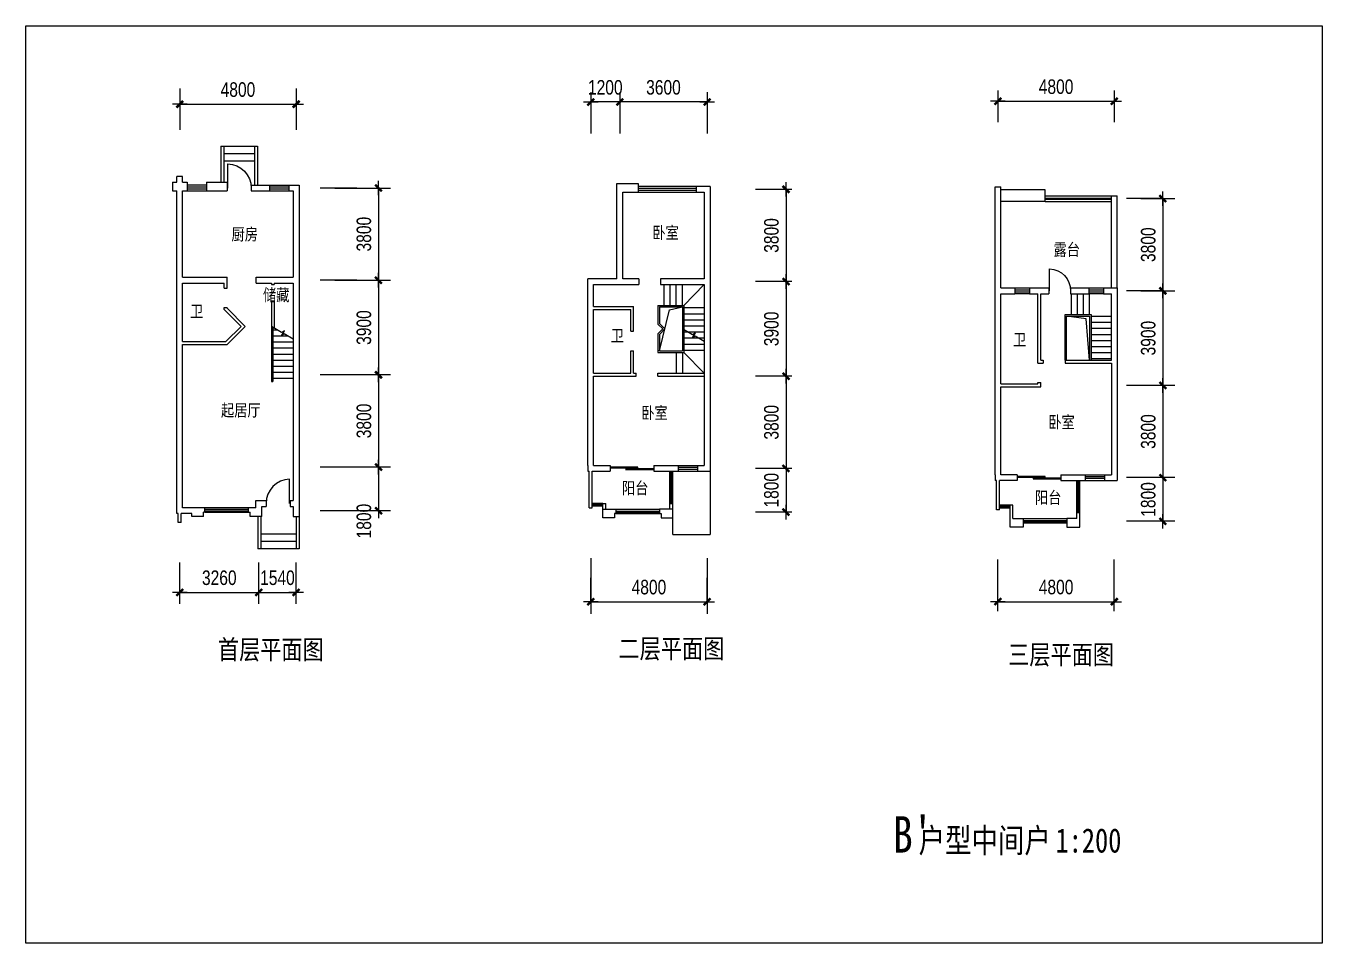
# Model space of a CAD drawing. Extents: x 44538 to 169108, y -31409 to 78060.
# Drawn here: x 115648 to 169108, y 15120 to 52920 of the extents above; entities that cross this region are included whole.
import ezdxf

# ---------------------------------------------------------------- set-up
doc = ezdxf.new("R2010")
doc.units = 0
doc.header["$LTSCALE"] = 1000
doc.header["$MEASUREMENT"] = 0
doc.header["$PDMODE"] = 2
doc.layers.get('0').update_dxf_attribs({"linetype": 'CONTINUOUS'})
doc.layers.get('DEFPOINTS').update_dxf_attribs({"linetype": 'CONTINUOUS'})
for name, color, linetype in [('AXIS', 3, 'CONTINUOUS'), ('PLN-TEXT', 7, 'CONTINUOUS'), ('PUB_TEXT', 7, 'CONTINUOUS'), ('PUB_TITLE', 4, 'CONTINUOUS'), ('ROOF', 4, 'CONTINUOUS'), ('STAIR', 4, 'CONTINUOUS'), ('WALL', 255, 'CONTINUOUS'), ('WINDOW', 2, 'CONTINUOUS')]:
    doc.layers.add(name, color=color, linetype=linetype)
doc.styles.add('-宋体', font='SimSun.ttf', dxfattribs={"width": 0.8})
doc.styles.add('_HZTXT', font='SimSun.ttf')
doc.styles.add('DIM_FONT', font='rt.shx', dxfattribs={"width": 0.8, "bigfont": 'jd.shx'})
doc.dimstyles.new('AXIS200', dxfattribs={"dimscale": 2, "dimtxt": 300, "dimasz": 1, "dimexe": 250, "dimexo": 300, "dimgap": 150, "dimtad": 1, "dimdec": 0, "dimzin": 0, "dimtxsty": 'DIM_FONT', "dimblk": '_DIMX', "dimblk1": '_DIMX', "dimblk2": '_DIMX', "dimcen": 0.09, "dimdle": 30, "dimse1": 1, "dimse2": 1, "dimclrd": 256, "dimclre": 256, "dimclrt": 7, "dimazin": 3, "dimtfac": 1, "dimtdec": 0, "dimtix": 1, "dimtmove": 0, "dimatfit": 3, "dimtolj": 1, "dimtzin": 0})
doc.dimstyles.new('DIMN200', dxfattribs={"dimscale": 2, "dimtxt": 300, "dimasz": 1, "dimexe": 250, "dimexo": 300, "dimgap": 150, "dimtad": 1, "dimdec": 0, "dimzin": 0, "dimtxsty": 'DIM_FONT', "dimblk": '_DIMX', "dimblk1": '_DIMX', "dimblk2": '_DIMX', "dimcen": 0.09, "dimdle": 30, "dimclrd": 256, "dimclre": 256, "dimclrt": 7, "dimazin": 3, "dimtfac": 1, "dimtdec": 0, "dimtix": 1, "dimtmove": 0, "dimatfit": 3, "dimtolj": 1, "dimtzin": 0})

# ---------------------------------------------------------------- blocks, each defined once
blk = doc.blocks.new('_DIMX')
blk.add_line((-150, 0), (150, 0))
at = {"const_width": 50}
blk.add_lwpolyline([(-70, -70), (70, 70)], dxfattribs=at)
blk = doc.blocks.new('*D17')
at = {"linetype": 'BYBLOCK'}
blk.add_line((121995, 49694), (126791, 49694), dxfattribs=at)
at = {"layer": 'DEFPOINTS', "color": 0, "linetype": 'BYBLOCK'}
for p in [(126793, 49694), (121993, 44094), (126793, 44094)]:
    blk.add_point(p, dxfattribs=at)
at = {"linetype": 'BYBLOCK', "xscale": 2, "yscale": 2, "zscale": 2, "rotation": 180}
blk.add_blockref('_DIMX', (121993, 49694), dxfattribs=at)
at = {"linetype": 'BYBLOCK', "xscale": 2, "yscale": 2, "zscale": 2}
blk.add_blockref('_DIMX', (126793, 49694), dxfattribs=at)
at = {"color": 7, "linetype": 'BYBLOCK', "insert": (124393, 50294), "char_height": 600, "attachment_point": 5, "style": 'DIM_FONT'}
blk.add_mtext('\\A1;4800', dxfattribs=at)
blk = doc.blocks.new('*D18')
at = {"linetype": 'BYBLOCK'}
blk.add_line((130190, 38537), (130190, 34741), dxfattribs=at)
at = {"layer": 'DEFPOINTS', "color": 0, "linetype": 'BYBLOCK'}
for p in [(127790, 38539), (127790, 34739), (130190, 34739)]:
    blk.add_point(p, dxfattribs=at)
at = {"linetype": 'BYBLOCK', "xscale": 2, "yscale": 2, "zscale": 2}
for p, rotation in [((130190, 38539), 90), ((130190, 34739), 270)]:
    blk.add_blockref('_DIMX', p, dxfattribs=dict(at, rotation=rotation))
at = {"color": 7, "linetype": 'BYBLOCK', "insert": (129590, 36639), "char_height": 600, "attachment_point": 5, "rotation": 90, "style": 'DIM_FONT'}
blk.add_mtext('\\A1;3800', dxfattribs=at)
blk = doc.blocks.new('*D19')
at = {"linetype": 'BYBLOCK'}
blk.add_line((121995, 29574), (125251, 29574), dxfattribs=at)
at = {"layer": 'DEFPOINTS', "color": 0, "linetype": 'BYBLOCK'}
for p in [(121993, 35974), (125253, 35974), (125253, 29574)]:
    blk.add_point(p, dxfattribs=at)
at = {"linetype": 'BYBLOCK', "xscale": 2, "yscale": 2, "zscale": 2, "rotation": 180}
blk.add_blockref('_DIMX', (121993, 29574), dxfattribs=at)
at = {"linetype": 'BYBLOCK', "xscale": 2, "yscale": 2, "zscale": 2}
blk.add_blockref('_DIMX', (125253, 29574), dxfattribs=at)
at = {"color": 7, "linetype": 'BYBLOCK', "insert": (123623, 30174), "char_height": 600, "attachment_point": 5, "style": 'DIM_FONT'}
blk.add_mtext('\\A1;3260', dxfattribs=at)
blk = doc.blocks.new('*D20')
at = {"linetype": 'BYBLOCK'}
for p, q in [((125251, 29574), (125249, 29574)), ((125253, 29574), (126793, 29574)), ((126795, 29574), (126797, 29574))]:
    blk.add_line(p, q, dxfattribs=at)
at = {"layer": 'DEFPOINTS', "color": 0, "linetype": 'BYBLOCK'}
for p in [(125253, 35974), (126793, 35974), (126793, 29574)]:
    blk.add_point(p, dxfattribs=at)
at = {"linetype": 'BYBLOCK', "xscale": 2, "yscale": 2, "zscale": 2}
blk.add_blockref('_DIMX', (125253, 29574), dxfattribs=at)
at = {"linetype": 'BYBLOCK', "xscale": 2, "yscale": 2, "zscale": 2, "rotation": 180}
blk.add_blockref('_DIMX', (126793, 29574), dxfattribs=at)
at = {"color": 7, "linetype": 'BYBLOCK', "insert": (126023, 30174), "char_height": 600, "attachment_point": 5, "style": 'DIM_FONT'}
blk.add_mtext('\\A1;1540', dxfattribs=at)
blk = doc.blocks.new('*D21')
at = {"linetype": 'BYBLOCK'}
blk.add_line((130190, 34737), (130190, 32941), dxfattribs=at)
at = {"layer": 'DEFPOINTS', "color": 0, "linetype": 'BYBLOCK'}
for p in [(127790, 34739), (127790, 32939), (130190, 32939)]:
    blk.add_point(p, dxfattribs=at)
at = {"linetype": 'BYBLOCK', "xscale": 2, "yscale": 2, "zscale": 2}
for p, rotation in [((130190, 34739), 90), ((130190, 32939), 270)]:
    blk.add_blockref('_DIMX', p, dxfattribs=dict(at, rotation=rotation))
at = {"color": 7, "linetype": 'BYBLOCK', "insert": (129590, 32511), "char_height": 600, "attachment_point": 5, "rotation": 90, "style": 'DIM_FONT'}
blk.add_mtext('\\A1;1800', dxfattribs=at)
blk = doc.blocks.new('M_A2ZXL')
blk.add_line((-0.472, 0), (-0.472, -1))
blk.add_arc((-0.5, 0), 1, 271.6231, 0)
blk = doc.blocks.new('M_B15SGY')
at = {"linetype": 'CONTINUOUS'}
for p, q in [((-0.5, 0.5), (0.5, 0.5)), ((0.5, 0.167), (-0.5, 0.167)), ((0.5, -0.167), (-0.5, -0.167))]:
    blk.add_line(p, q, dxfattribs=at)
blk = doc.blocks.new('*D22')
at = {"linetype": 'BYBLOCK'}
blk.add_line((130190, 42437), (130190, 38541), dxfattribs=at)
at = {"layer": 'DEFPOINTS', "color": 0, "linetype": 'BYBLOCK'}
for p in [(127790, 42439), (127790, 38539), (130190, 38539)]:
    blk.add_point(p, dxfattribs=at)
at = {"linetype": 'BYBLOCK', "xscale": 2, "yscale": 2, "zscale": 2}
for p, rotation in [((130190, 42439), 90), ((130190, 38539), 270)]:
    blk.add_blockref('_DIMX', p, dxfattribs=dict(at, rotation=rotation))
at = {"color": 7, "linetype": 'BYBLOCK', "insert": (129590, 40489), "char_height": 600, "attachment_point": 5, "rotation": 90, "style": 'DIM_FONT'}
blk.add_mtext('\\A1;3900', dxfattribs=at)
blk = doc.blocks.new('*D23')
at = {"linetype": 'BYBLOCK'}
for p, q in [((128390, 46239), (130690, 46239)), ((130190, 46237), (130190, 42441)), ((128390, 42439), (130690, 42439))]:
    blk.add_line(p, q, dxfattribs=at)
at = {"layer": 'DEFPOINTS', "color": 0, "linetype": 'BYBLOCK'}
for p in [(127790, 46239), (127790, 42439), (130190, 42439)]:
    blk.add_point(p, dxfattribs=at)
at = {"linetype": 'BYBLOCK', "xscale": 2, "yscale": 2, "zscale": 2}
for p, rotation in [((130190, 46239), 90), ((130190, 42439), 270)]:
    blk.add_blockref('_DIMX', p, dxfattribs=dict(at, rotation=rotation))
at = {"color": 7, "linetype": 'BYBLOCK', "insert": (129590, 44339), "char_height": 600, "attachment_point": 5, "rotation": 90, "style": 'DIM_FONT'}
blk.add_mtext('\\A1;3800', dxfattribs=at)
blk = doc.blocks.new('*D54')
at = {"linetype": 'BYBLOCK'}
for p, q in [((138944, 30988), (138944, 28688)), ((143744, 30988), (143744, 28688)), ((138946, 29188), (143742, 29188))]:
    blk.add_line(p, q, dxfattribs=at)
at = {"layer": 'DEFPOINTS', "color": 0, "linetype": 'BYBLOCK'}
for p in [(138944, 31588), (143744, 31588), (143744, 29188)]:
    blk.add_point(p, dxfattribs=at)
at = {"linetype": 'BYBLOCK', "xscale": 2, "yscale": 2, "zscale": 2, "rotation": 180}
blk.add_blockref('_DIMX', (138944, 29188), dxfattribs=at)
at = {"linetype": 'BYBLOCK', "xscale": 2, "yscale": 2, "zscale": 2}
blk.add_blockref('_DIMX', (143744, 29188), dxfattribs=at)
at = {"color": 7, "linetype": 'BYBLOCK', "insert": (141344, 29788), "char_height": 600, "attachment_point": 5, "style": 'DIM_FONT'}
blk.add_mtext('\\A1;4800', dxfattribs=at)
blk = doc.blocks.new('M_A14NPV')
for points in [[(0.18, 0.178), (0.177, 0.16), (-0.617, 0.16), (-0.617, 0.181)], [(0.632, 0.226), (0.629, 0.208), (-0.164, 0.208), (-0.164, 0.229)]]:
    blk.add_lwpolyline(points, close=True)
blk = doc.blocks.new('*D55')
at = {"linetype": 'BYBLOCK'}
blk.add_line((143742, 49786), (140146, 49786), dxfattribs=at)
at = {"layer": 'DEFPOINTS', "color": 0, "linetype": 'BYBLOCK'}
for p in [(140144, 49786), (140144, 44186), (143744, 44186)]:
    blk.add_point(p, dxfattribs=at)
at = {"linetype": 'BYBLOCK', "xscale": 2, "yscale": 2, "zscale": 2, "rotation": 180}
blk.add_blockref('_DIMX', (140144, 49786), dxfattribs=at)
at = {"linetype": 'BYBLOCK', "xscale": 2, "yscale": 2, "zscale": 2}
blk.add_blockref('_DIMX', (143744, 49786), dxfattribs=at)
at = {"color": 7, "linetype": 'BYBLOCK', "insert": (141944, 50386), "char_height": 600, "attachment_point": 5, "style": 'DIM_FONT'}
blk.add_mtext('\\A1;3600', dxfattribs=at)
blk = doc.blocks.new('*D56')
at = {"linetype": 'BYBLOCK'}
blk.add_line((146998, 46182), (146998, 42386), dxfattribs=at)
at = {"layer": 'DEFPOINTS', "color": 0, "linetype": 'BYBLOCK'}
for p in [(144598, 46184), (144598, 42384), (146998, 42384)]:
    blk.add_point(p, dxfattribs=at)
at = {"linetype": 'BYBLOCK', "xscale": 2, "yscale": 2, "zscale": 2}
for p, rotation in [((146998, 46184), 90), ((146998, 42384), 270)]:
    blk.add_blockref('_DIMX', p, dxfattribs=dict(at, rotation=rotation))
at = {"color": 7, "linetype": 'BYBLOCK', "insert": (146398, 44284), "char_height": 600, "attachment_point": 5, "rotation": 90, "style": 'DIM_FONT'}
blk.add_mtext('\\A1;3800', dxfattribs=at)
blk = doc.blocks.new('*D57')
at = {"linetype": 'BYBLOCK'}
for p, q in [((146998, 34686), (146998, 34688)), ((146998, 34684), (146998, 32884)), ((146998, 32882), (146998, 32880))]:
    blk.add_line(p, q, dxfattribs=at)
at = {"layer": 'DEFPOINTS', "color": 0, "linetype": 'BYBLOCK'}
for p in [(144598, 34684), (144598, 32884), (146998, 32884)]:
    blk.add_point(p, dxfattribs=at)
at = {"linetype": 'BYBLOCK', "xscale": 2, "yscale": 2, "zscale": 2}
for p, rotation in [((146998, 34684), 270), ((146998, 32884), 90)]:
    blk.add_blockref('_DIMX', p, dxfattribs=dict(at, rotation=rotation))
at = {"color": 7, "linetype": 'BYBLOCK', "insert": (146398, 33784), "char_height": 600, "attachment_point": 5, "rotation": 90, "style": 'DIM_FONT'}
blk.add_mtext('\\A1;1800', dxfattribs=at)
blk = doc.blocks.new('*D58')
at = {"linetype": 'BYBLOCK'}
blk.add_line((146998, 42382), (146998, 38486), dxfattribs=at)
at = {"layer": 'DEFPOINTS', "color": 0, "linetype": 'BYBLOCK'}
for p in [(144598, 42384), (144598, 38484), (146998, 38484)]:
    blk.add_point(p, dxfattribs=at)
at = {"linetype": 'BYBLOCK', "xscale": 2, "yscale": 2, "zscale": 2}
for p, rotation in [((146998, 42384), 90), ((146998, 38484), 270)]:
    blk.add_blockref('_DIMX', p, dxfattribs=dict(at, rotation=rotation))
at = {"color": 7, "linetype": 'BYBLOCK', "insert": (146398, 40434), "char_height": 600, "attachment_point": 5, "rotation": 90, "style": 'DIM_FONT'}
blk.add_mtext('\\A1;3900', dxfattribs=at)
blk = doc.blocks.new('*D59')
at = {"linetype": 'BYBLOCK'}
blk.add_line((146998, 38482), (146998, 34686), dxfattribs=at)
at = {"layer": 'DEFPOINTS', "color": 0, "linetype": 'BYBLOCK'}
for p in [(144598, 38484), (144598, 34684), (146998, 34684)]:
    blk.add_point(p, dxfattribs=at)
at = {"linetype": 'BYBLOCK', "xscale": 2, "yscale": 2, "zscale": 2}
for p, rotation in [((146998, 38484), 90), ((146998, 34684), 270)]:
    blk.add_blockref('_DIMX', p, dxfattribs=dict(at, rotation=rotation))
at = {"color": 7, "linetype": 'BYBLOCK', "insert": (146398, 36584), "char_height": 600, "attachment_point": 5, "rotation": 90, "style": 'DIM_FONT'}
blk.add_mtext('\\A1;3800', dxfattribs=at)
blk = doc.blocks.new('*D60')
at = {"linetype": 'BYBLOCK'}
for p, q in [((138942, 49786), (138940, 49786)), ((140144, 49786), (138944, 49786)), ((140146, 49786), (140148, 49786))]:
    blk.add_line(p, q, dxfattribs=at)
at = {"layer": 'DEFPOINTS', "color": 0, "linetype": 'BYBLOCK'}
for p in [(138944, 49786), (138944, 44186), (140144, 44186)]:
    blk.add_point(p, dxfattribs=at)
at = {"linetype": 'BYBLOCK', "xscale": 2, "yscale": 2, "zscale": 2}
blk.add_blockref('_DIMX', (138944, 49786), dxfattribs=at)
at = {"linetype": 'BYBLOCK', "xscale": 2, "yscale": 2, "zscale": 2, "rotation": 180}
blk.add_blockref('_DIMX', (140144, 49786), dxfattribs=at)
at = {"color": 7, "linetype": 'BYBLOCK', "insert": (139544, 50386), "char_height": 600, "attachment_point": 5, "style": 'DIM_FONT'}
blk.add_mtext('\\A1;1200', dxfattribs=at)
blk = doc.blocks.new('*D63')
at = {"linetype": 'BYBLOCK'}
blk.add_line((155740, 29190), (160536, 29190), dxfattribs=at)
at = {"layer": 'DEFPOINTS', "color": 0, "linetype": 'BYBLOCK'}
for p in [(155738, 34790), (160538, 34790), (160538, 29190)]:
    blk.add_point(p, dxfattribs=at)
at = {"linetype": 'BYBLOCK', "xscale": 2, "yscale": 2, "zscale": 2, "rotation": 180}
blk.add_blockref('_DIMX', (155738, 29190), dxfattribs=at)
at = {"linetype": 'BYBLOCK', "xscale": 2, "yscale": 2, "zscale": 2}
blk.add_blockref('_DIMX', (160538, 29190), dxfattribs=at)
at = {"color": 7, "linetype": 'BYBLOCK', "insert": (158138, 29790), "char_height": 600, "attachment_point": 5, "style": 'DIM_FONT'}
blk.add_mtext('\\A1;4800', dxfattribs=at)
blk = doc.blocks.new('*D64')
at = {"linetype": 'BYBLOCK'}
blk.add_line((155740, 49814), (160536, 49814), dxfattribs=at)
at = {"layer": 'DEFPOINTS', "color": 0, "linetype": 'BYBLOCK'}
for p in [(160538, 49814), (155738, 44214), (160538, 44214)]:
    blk.add_point(p, dxfattribs=at)
at = {"linetype": 'BYBLOCK', "xscale": 2, "yscale": 2, "zscale": 2, "rotation": 180}
blk.add_blockref('_DIMX', (155738, 49814), dxfattribs=at)
at = {"linetype": 'BYBLOCK', "xscale": 2, "yscale": 2, "zscale": 2}
blk.add_blockref('_DIMX', (160538, 49814), dxfattribs=at)
at = {"color": 7, "linetype": 'BYBLOCK', "insert": (158138, 50414), "char_height": 600, "attachment_point": 5, "style": 'DIM_FONT'}
blk.add_mtext('\\A1;4800', dxfattribs=at)
blk = doc.blocks.new('*D82')
at = {"linetype": 'BYBLOCK'}
blk.add_line((162540, 42001), (162540, 38105), dxfattribs=at)
at = {"layer": 'DEFPOINTS', "color": 0, "linetype": 'BYBLOCK'}
for p in [(161038, 42003), (161038, 38103), (162540, 38103)]:
    blk.add_point(p, dxfattribs=at)
at = {"linetype": 'BYBLOCK', "xscale": 2, "yscale": 2, "zscale": 2}
for p, rotation in [((162540, 42003), 90), ((162540, 38103), 270)]:
    blk.add_blockref('_DIMX', p, dxfattribs=dict(at, rotation=rotation))
at = {"color": 7, "linetype": 'BYBLOCK', "insert": (161940, 40053), "char_height": 600, "attachment_point": 5, "rotation": 90, "style": 'DIM_FONT'}
blk.add_mtext('\\A1;3900', dxfattribs=at)
blk = doc.blocks.new('*D83')
at = {"linetype": 'BYBLOCK'}
blk.add_line((162540, 38101), (162540, 34305), dxfattribs=at)
at = {"layer": 'DEFPOINTS', "color": 0, "linetype": 'BYBLOCK'}
for p in [(161038, 38103), (161038, 34303), (162540, 34303)]:
    blk.add_point(p, dxfattribs=at)
at = {"linetype": 'BYBLOCK', "xscale": 2, "yscale": 2, "zscale": 2}
for p, rotation in [((162540, 38103), 90), ((162540, 34303), 270)]:
    blk.add_blockref('_DIMX', p, dxfattribs=dict(at, rotation=rotation))
at = {"color": 7, "linetype": 'BYBLOCK', "insert": (161940, 36203), "char_height": 600, "attachment_point": 5, "rotation": 90, "style": 'DIM_FONT'}
blk.add_mtext('\\A1;3800', dxfattribs=at)
blk = doc.blocks.new('*D84')
at = {"linetype": 'BYBLOCK'}
for p, q in [((162540, 34305), (162540, 34307)), ((162540, 34303), (162540, 32503)), ((162540, 32501), (162540, 32499))]:
    blk.add_line(p, q, dxfattribs=at)
at = {"layer": 'DEFPOINTS', "color": 0, "linetype": 'BYBLOCK'}
for p in [(161038, 34303), (161038, 32503), (162540, 32503)]:
    blk.add_point(p, dxfattribs=at)
at = {"linetype": 'BYBLOCK', "xscale": 2, "yscale": 2, "zscale": 2}
for p, rotation in [((162540, 34303), 270), ((162540, 32503), 90)]:
    blk.add_blockref('_DIMX', p, dxfattribs=dict(at, rotation=rotation))
at = {"color": 7, "linetype": 'BYBLOCK', "insert": (161940, 33403), "char_height": 600, "attachment_point": 5, "rotation": 90, "style": 'DIM_FONT'}
blk.add_mtext('\\A1;1800', dxfattribs=at)
blk = doc.blocks.new('*D85')
at = {"linetype": 'BYBLOCK'}
for p, q in [((161638, 45803), (163040, 45803)), ((162540, 45801), (162540, 42005)), ((161638, 42003), (163040, 42003))]:
    blk.add_line(p, q, dxfattribs=at)
at = {"layer": 'DEFPOINTS', "color": 0, "linetype": 'BYBLOCK'}
for p in [(161038, 45803), (161038, 42003), (162540, 42003)]:
    blk.add_point(p, dxfattribs=at)
at = {"linetype": 'BYBLOCK', "xscale": 2, "yscale": 2, "zscale": 2}
for p, rotation in [((162540, 45803), 90), ((162540, 42003), 270)]:
    blk.add_blockref('_DIMX', p, dxfattribs=dict(at, rotation=rotation))
at = {"color": 7, "linetype": 'BYBLOCK', "insert": (161940, 43903), "char_height": 600, "attachment_point": 5, "rotation": 90, "style": 'DIM_FONT'}
blk.add_mtext('\\A1;3800', dxfattribs=at)

msp = doc.modelspace()

# ---------------------------------------------------------------- linework, layer by layer
at = {"layer": 'AXIS'}
for p, q in [((121992.8, 50339), (121992.8, 48639)), ((126792.8, 50339), (126792.8, 48639)), ((155738, 50260.9), (155738, 48960.9)), ((160538, 50260.9), (160538, 48960.9)), ((138944.5, 50193.3), (138944.5, 48493.3)), ((140143.5, 50193.3), (140143.5, 48493.3)), ((143743.5, 50193.3), (143743.5, 48493.3)), ((129290.5, 46239), (127790.5, 46239)), ((147243.5, 46183.9), (145743.5, 46183.9)), ((162538, 45802.8), (161038, 45802.8)), ((129290.5, 42439), (127790.5, 42439)), ((147243.5, 42383.9), (145743.5, 42383.9)), ((162538, 42002.8), (161038, 42002.8)), ((130690.5, 38539), (127790.5, 38539)), ((147243.5, 38483.9), (145743.5, 38483.9)), ((163040.2, 38102.8), (161038, 38102.8)), ((130690.5, 34739), (127790.5, 34739)), ((147243.5, 34683.9), (145743.5, 34683.9)), ((163040.2, 34302.8), (161038, 34302.8)), ((130690.5, 32939), (127790.5, 32939)), ((147243.5, 32883.9), (145743.5, 32883.9)), ((163040.2, 32502.8), (161038, 32502.8)), ((121992.8, 29102), (121992.8, 30802)), ((125252.8, 29102), (125252.8, 30802)), ((126792.8, 29102), (126792.8, 30802)), ((155738, 28801.9), (155738, 30929.7)), ((160538, 28801.9), (160538, 30929.7)), ((138943.5, 29188.3), (138943.5, 30177.9)), ((143743.5, 29188.3), (143743.5, 30177.9))]:
    msp.add_line(p, q, dxfattribs=at)
at = {"layer": 'PLN-TEXT'}
for p, q in [((143863.5, 46303.9), (143863.5, 34563.9)), ((140023.5, 42503.9), (138823.5, 42503.9)), ((160658, 42122.8), (160658, 34182.8))]:
    msp.add_line(p, q, dxfattribs=at)
at = {"layer": 'PUB_TEXT'}
for p, q in [((143293.5, 46303.9), (140893.5, 46303.9)), ((138823.5, 34803.9), (138824.9, 34563.9)), ((138824.9, 34563.9), (138883.5, 34563.9)), ((155618, 34422.8), (155618, 34182.8)), ((155678, 34182.8), (155618, 34182.8)), ((121932.8, 32819), (121872.8, 32819)), ((126672.8, 32699), (126912.8, 32699)), ((126792.8, 32699), (126792.8, 31369))]:
    msp.add_line(p, q, dxfattribs=at)
at = {"layer": 'PUB_TITLE'}
msp.add_lwpolyline([(115648.2, 15120.3), (115648.2, 52920.3), (169108.2, 52920.3), (169108.2, 15120.3)], close=True, dxfattribs=at)
at = {"layer": 'ROOF'}
for p, q in [((157688, 46162.8), (155857.9, 46162.8)), ((157688, 45682.8), (157688, 46162.8)), ((157688, 45682.8), (155857.9, 45682.8)), ((157688, 45922.8), (160658, 45922.8)), ((157688, 45827.8), (160418, 45827.8)), ((157688, 45777.8), (160418, 45777.8)), ((157688, 45682.8), (160418, 45682.8)), ((160418, 42122.8), (160418, 45922.8)), ((160658, 42122.8), (160658, 45922.8))]:
    msp.add_line(p, q, dxfattribs=at)
at = {"layer": 'STAIR'}
for p, q in [((123692.8, 47959), (123692.8, 46479)), ((123692.8, 47959), (125192.8, 47959)), ((123812.8, 47959), (123812.8, 46479)), ((123812.8, 47659), (125072.8, 47659)), ((125072.8, 47959), (125072.8, 46359)), ((125192.8, 47959), (125192.8, 46359)), ((123812.8, 47359), (125072.8, 47359)), ((141973.5, 41403.9), (141973.5, 42263.9)), ((142223.5, 41403.9), (142223.5, 42263.9)), ((142473.5, 41403.9), (142473.5, 42263.9)), ((142723.5, 41403.9), (142723.5, 42263.9)), ((142783.5, 41403.9), (143623.5, 42263.9)), ((158768, 41022.8), (158768, 41882.8)), ((159018, 41022.8), (159018, 41882.8)), ((159268, 41022.8), (159268, 41882.8)), ((159518, 41022.8), (159518, 41882.8)), ((141713.5, 41403.9), (142783.5, 41403.9)), ((141713.5, 41403.9), (141713.5, 40633.9)), ((141773.5, 41343.9), (142723.5, 41343.9)), ((141773.5, 41343.9), (141773.5, 40658.8)), ((141773.5, 39523.9), (142192.5, 41223.8)), ((142192.5, 41223.8), (142723.5, 41343.9)), ((142723.5, 41343.9), (142723.5, 39523.9)), ((142783.5, 41403.9), (142783.5, 39463.9)), ((142783.5, 41308.9), (143623.5, 41308.9)), ((141713.5, 40633.9), (141913.5, 40433.9)), ((141773.5, 40658.8), (141998.4, 40433.9)), ((142783.5, 41058.9), (143623.5, 41058.9)), ((142783.5, 40808.9), (143623.5, 40808.9)), ((158508, 39142.8), (158508, 41022.8)), ((158508, 41022.8), (159578, 41022.8)), ((158568, 39142.8), (158568, 40962.8)), ((159380.1, 40842.7), (158568, 40962.8)), ((158568, 40962.8), (159518, 40962.8)), ((159517.2, 39142.8), (159380.1, 40842.7)), ((159518, 40962.8), (159518, 39142.8)), ((159578, 41022.8), (159578, 39142.8)), ((159578, 40957.8), (160418, 40957.8)), ((159578, 40707.8), (160418, 40707.8)), ((125772.8, 40531), (125772.8, 38264)), ((126195.9, 40285.8), (125772.8, 40531)), ((125832.8, 40496.2), (125832.8, 38264)), ((125832.8, 40399), (126000.6, 40399)), ((125832.8, 40149), (126432, 40149)), ((126187.6, 40151.9), (126307.9, 40359.6)), ((126299.7, 40225.7), (126187.6, 40151.9)), ((126307.9, 40359.6), (126195.9, 40285.8)), ((126672.8, 40009.5), (126299.7, 40225.7)), ((141713.5, 40233.9), (141913.5, 40433.9)), ((141713.5, 40233.9), (141713.5, 39463.9)), ((141773.5, 40209.1), (141998.4, 40433.9)), ((141773.5, 40209.1), (141773.5, 39523.9)), ((143146.6, 40195.8), (142773.5, 40412)), ((142783.5, 40558.9), (143623.5, 40558.9)), ((142783.5, 40308.9), (143623.5, 40308.9)), ((143138.4, 40061.9), (143258.7, 40269.5)), ((143250.4, 40135.6), (143138.4, 40061.9)), ((143258.7, 40269.5), (143146.6, 40195.8)), ((143623.5, 39919.4), (143250.4, 40135.6)), ((159578, 40457.8), (160418, 40457.8)), ((159578, 40207.8), (160418, 40207.8)), ((125832.8, 39899), (126672.8, 39899)), ((125832.8, 39649), (126672.8, 39649)), ((142783.5, 40058.9), (143623.5, 40058.9)), ((142783.5, 39808.9), (143623.5, 39808.9)), ((159578, 39957.8), (160418, 39957.8)), ((159578, 39707.8), (160418, 39707.8)), ((125832.8, 39399), (126672.8, 39399)), ((125832.8, 39149), (126672.8, 39149)), ((141713.5, 39463.9), (142783.5, 39463.9)), ((141773.5, 39523.9), (142723.5, 39523.9)), ((142473.5, 39463.9), (142473.5, 38603.9)), ((142723.5, 39463.9), (142723.5, 38603.9)), ((142783.5, 39558.9), (143623.5, 39558.9)), ((143623.5, 38603.9), (142783.5, 39463.9)), ((159578, 39457.8), (160418, 39457.8)), ((159578, 39207.8), (160418, 39207.8)), ((125832.8, 38899), (126672.8, 38899)), ((125832.8, 38649), (126672.8, 38649)), ((125772.8, 38264), (125832.8, 38264)), ((125832.8, 38399), (126672.8, 38399)), ((125212.8, 32699), (125212.8, 31369)), ((125332.8, 32699), (125332.8, 31369)), ((126792.8, 31969), (125332.8, 31969)), ((126792.8, 31669), (125332.8, 31669)), ((126912.8, 31369), (125212.8, 31369))]:
    msp.add_line(p, q, dxfattribs=at)
at = {"layer": 'WALL'}
for p, q in [((122112.8, 46719), (121872.8, 46719)), ((121872.8, 46479), (121872.8, 46719)), ((122112.8, 46479), (122112.8, 46719)), ((121692.8, 46479), (121692.8, 46119)), ((121692.8, 46479), (121872.8, 46479)), ((121692.8, 46119), (121872.8, 46119)), ((121872.8, 39788.5), (121872.8, 46119)), ((122112.8, 46479), (122292.8, 46479)), ((122112.8, 42559), (122112.8, 46119)), ((122112.8, 46119), (122292.8, 46119)), ((122292.8, 46479), (122292.8, 46119)), ((123092.8, 46479), (123942.8, 46479)), ((123092.8, 46479), (123092.8, 46119)), ((123092.8, 46119), (123942.8, 46119)), ((123942.8, 46479), (123942.8, 46119)), ((124942.8, 46359), (125692.8, 46359)), ((124942.8, 46359), (124942.8, 46119)), ((124942.8, 46119), (125692.8, 46119)), ((125692.8, 46359), (125692.8, 46119)), ((126492.8, 46359), (126492.8, 46119)), ((126492.8, 46359), (126912.8, 46359)), ((126492.8, 46119), (126672.8, 46119)), ((126672.8, 46119), (126672.8, 42559)), ((126912.8, 46359), (126912.8, 31369)), ((140023.5, 42503.9), (140023.5, 46423.9)), ((140023.5, 46423.9), (140893.5, 46423.9)), ((140263.5, 42503.9), (140263.5, 46063.9)), ((140263.5, 46063.9), (140893.5, 46063.9)), ((140893.5, 46423.9), (140893.5, 46063.9)), ((143293.5, 46303.9), (143293.5, 46063.9)), ((143863.5, 46303.9), (143293.5, 46303.9)), ((143293.5, 46063.9), (143623.5, 46063.9)), ((143623.5, 46063.9), (143623.5, 42503.9)), ((155618, 38042.8), (155618.1, 46282.8)), ((155618.1, 46282.8), (155857.9, 46282.8)), ((155857.9, 42125), (155857.9, 46282.8)), ((122112.8, 42559), (123942.8, 42559)), ((122112.8, 39908.5), (122112.8, 42319)), ((122112.8, 42319), (123822.8, 42319)), ((123822.8, 42119), (123822.8, 42319)), ((123942.8, 42119), (123942.8, 42559)), ((125142.8, 42319), (125142.8, 42559)), ((125142.8, 42559), (126672.8, 42559)), ((125142.8, 42319), (125772.8, 42319)), ((125772.8, 42319), (125772.8, 42259)), ((125772.8, 42259), (125892.8, 42259)), ((125892.8, 42319), (125892.8, 42259)), ((125892.8, 42319), (126672.8, 42319)), ((126672.8, 42319), (126672.8, 33359)), ((138823.5, 34803.9), (138823.5, 42503.9)), ((139063.5, 42263.9), (140923.5, 42263.9)), ((139063.5, 41353.9), (139063.5, 42263.9)), ((140923.5, 42503.9), (140263.5, 42503.9)), ((140923.5, 42503.9), (140923.5, 42263.9)), ((143623.5, 42503.9), (141823.5, 42503.9)), ((141823.5, 42503.9), (141823.5, 42263.9)), ((141823.5, 42263.9), (143623.5, 42263.9)), ((143623.5, 42263.9), (143623.5, 34803.9)), ((123822.8, 42119), (123942.8, 42119)), ((155858, 42122.8), (156438, 42122.8)), ((155858, 38162.8), (155858, 41882.8)), ((155858, 41882.8), (156438, 41882.8)), ((156438, 42122.8), (156438, 41882.8)), ((157038, 42122.8), (157038, 41882.8)), ((157038, 42122.8), (157838, 42122.8)), ((157038, 41882.8), (157388, 41882.8)), ((157388, 39022.8), (157388, 41882.8)), ((157508, 39142.8), (157508, 41882.8)), ((157508, 41882.8), (157838, 41882.8)), ((157838, 42122.8), (157838, 41882.8)), ((158738, 42122.8), (159488, 42122.8)), ((158738, 42122.8), (158738, 41882.8)), ((158738, 41882.8), (159488, 41882.8)), ((159488, 42122.8), (159488, 41882.8)), ((160088, 42122.8), (160658, 42122.8)), ((160088, 42122.8), (160088, 41882.8)), ((160088, 41882.8), (160418, 41882.8)), ((160418, 39142.8), (160418, 41882.8)), ((123822.8, 41239.2), (123822.8, 41319)), ((123822.8, 41319), (123942.8, 41319)), ((124523.3, 40538.7), (123822.8, 41239.2)), ((123942.8, 41289), (123942.8, 41319)), ((124693, 40538.7), (123942.8, 41289)), ((125772.8, 41559), (125772.8, 40531)), ((125772.8, 41559), (125892.8, 41559)), ((125892.8, 41559), (125892.8, 40461.5)), ((139063.5, 41353.9), (140713.5, 41353.9)), ((139063.5, 38603.9), (139063.5, 41233.9)), ((139063.5, 41233.9), (140593.5, 41233.9)), ((140593.5, 40333.9), (140593.5, 41233.9)), ((140713.5, 40333.9), (140713.5, 41353.9)), ((124523.3, 40538.7), (123893.1, 39908.5)), ((124693, 40538.7), (123942.8, 39788.5)), ((140593.5, 40333.9), (140713.5, 40333.9)), ((121872.8, 32819), (121872.8, 39788.5)), ((122112.8, 39908.5), (123893.1, 39908.5)), ((122112.8, 33059), (122112.8, 39788.5)), ((122112.8, 39788.5), (123942.8, 39788.5)), ((140593.5, 38603.9), (140593.5, 39533.9)), ((140593.5, 39533.9), (140713.5, 39533.9)), ((140713.5, 38603.9), (140713.5, 39533.9)), ((157508, 39142.8), (157608, 39142.8)), ((157608, 39142.8), (157608, 39022.8)), ((158508, 39142.8), (160418, 39142.8)), ((158508, 39142.8), (158508, 39022.8)), ((139063.5, 38603.9), (140593.5, 38603.9)), ((140713.5, 38603.9), (140813.5, 38603.9)), ((140813.5, 38483.9), (140813.5, 38603.9)), ((141713.5, 38603.9), (143623.5, 38603.9)), ((141713.5, 38483.9), (141713.5, 38603.9)), ((157388, 39022.8), (157608, 39022.8)), ((158508, 39022.8), (160418, 39022.8)), ((160418, 39022.8), (160418, 34422.8)), ((139063.5, 34803.9), (139063.5, 38483.9)), ((139063.5, 38483.9), (140813.5, 38483.9)), ((141713.5, 38483.9), (143623.5, 38483.9)), ((141713.5, 38483.9), (143623.5, 38483.9)), ((155618, 34422.8), (155618, 38042.8)), ((155858, 38162.8), (157388, 38162.8)), ((155858, 34422.8), (155858, 38042.8)), ((155858, 38042.8), (157508, 38042.8)), ((157388, 38162.8), (157388, 38222.8)), ((157388, 38222.8), (157508, 38222.8)), ((157508, 38042.8), (157508, 38222.8)), ((139063.5, 34803.9), (139743.5, 34803.9)), ((139743.5, 34803.9), (139743.5, 34563.9)), ((141543.5, 34803.9), (142543.5, 34803.9)), ((141543.5, 34803.9), (141543.5, 34563.9)), ((142543.5, 34803.9), (142543.5, 34563.9)), ((143343.5, 34803.9), (143343.5, 34563.9)), ((143343.5, 34803.9), (143623.5, 34803.9)), ((138883.5, 33063.9), (138883.5, 34563.9)), ((139003.5, 33063.9), (139003.5, 34563.9)), ((139003.5, 34563.9), (139743.5, 34563.9)), ((141543.5, 34563.9), (142543.5, 34563.9)), ((143343.5, 34563.9), (143863.5, 34563.9)), ((156538, 34422.8), (155858, 34422.8)), ((156538, 34422.8), (156538, 34182.8)), ((158338, 34422.8), (159338, 34422.8)), ((158338, 34422.8), (158338, 34182.8)), ((159338, 34422.8), (159338, 34182.8)), ((160138, 34422.8), (160138, 34182.8)), ((160138, 34422.8), (160418, 34422.8)), ((155678, 32982.8), (155678, 34182.8)), ((156538, 34182.8), (155798, 34182.8)), ((155798, 32982.8), (155798, 34182.8)), ((158338, 34182.8), (159338, 34182.8)), ((160138, 34182.8), (160658, 34182.8)), ((125132.8, 33059), (125132.8, 33359)), ((125132.8, 33359), (125552.8, 33359)), ((125552.8, 33359), (125552.8, 33119)), ((126552.8, 33359), (126672.8, 33359)), ((126552.8, 33359), (126552.8, 33119)), ((139443.5, 33243.9), (139563.5, 33243.9)), ((139443.5, 33003.9), (139443.5, 33243.9)), ((139563.5, 33003.9), (139563.5, 33243.9)), ((121932.8, 32819), (121932.8, 32819)), ((121932.8, 32459), (121932.8, 32819)), ((122052.8, 32459), (122052.8, 32819)), ((122492.8, 32819), (122052.8, 32819)), ((123032.8, 33059), (122112.8, 33059)), ((122492.8, 32699), (122492.8, 32819)), ((122972.8, 32699), (122492.8, 32699)), ((123032.8, 32879), (122972.8, 32879)), ((122972.8, 32699), (122972.8, 32879)), ((123032.8, 32879), (123032.8, 33059)), ((124832.8, 32879), (124832.8, 33059)), ((125132.8, 33059), (124832.8, 33059)), ((124832.8, 32879), (124892.8, 32879)), ((124892.8, 32699), (124892.8, 32879)), ((125372.8, 32699), (124892.8, 32699)), ((125372.8, 32699), (125372.8, 33119)), ((125372.8, 33119), (125552.8, 33119)), ((126552.8, 33119), (126672.8, 33119)), ((126672.8, 33119), (126672.8, 32699)), ((138883.5, 33063.9), (139003.5, 33063.9)), ((155798, 32982.8), (155678, 32982.8)), ((122052.8, 32459), (121932.8, 32459))]:
    msp.add_line(p, q, dxfattribs=at)
for points in [[(139983.5, 33003.9), (139983.5, 32823.9), (139923.5, 32823.9), (139923.5, 32643.9), (139443.5, 32643.9), (139443.5, 33003.9)], [(141783.5, 33003.9), (141783.5, 32823.9), (141843.5, 32823.9), (141843.5, 32643.9), (142323.5, 32643.9), (142323.5, 33003.9)]]:
    msp.add_lwpolyline(points, close=True, dxfattribs=at)
at = {"layer": 'WINDOW'}
for p, q in [((123092.8, 46359), (122292.8, 46359)), ((125692.8, 46359), (126492.8, 46359)), ((156438, 42122.8), (157038, 42122.8)), ((159488, 42122.8), (160088, 42122.8)), ((142203.5, 33003.9), (142203.5, 34563.9)), ((142243.5, 33243.9), (142243.5, 34563.9)), ((142283.5, 33243.9), (142283.5, 34563.9)), ((142323.5, 31963.9), (142323.5, 34563.9)), ((142543.5, 34563.9), (143343.5, 34563.9)), ((143863.5, 34563.9), (143863.5, 31963.9)), ((158998, 32622.8), (158998, 34182.8)), ((159038, 32862.8), (159038, 34182.8)), ((159078, 32862.8), (159078, 34182.8)), ((159118, 32862.8), (159118, 34182.8)), ((159338, 34182.8), (160138, 34182.8)), ((139443.5, 33243.9), (139003.5, 33243.9)), ((139443.5, 33203.9), (139003.5, 33203.9)), ((139443.5, 33163.9), (139003.5, 33163.9)), ((142203.5, 33243.9), (142323.5, 33243.9)), ((156358, 33162.8), (155798, 33162.8)), ((156238, 32262.8), (156238, 33162.8)), ((156358, 32622.8), (156358, 33162.8)), ((123032.8, 32879), (124832.8, 32879)), ((139443.5, 33123.9), (139003.5, 33123.9)), ((139983.5, 33003.9), (141783.5, 33003.9)), ((139983.5, 32923.9), (141783.5, 32923.9)), ((139983.5, 32873.9), (141783.5, 32873.9)), ((139983.5, 32823.9), (141783.5, 32823.9)), ((156238, 33122.8), (155798, 33122.8)), ((156238, 33082.8), (155798, 33082.8)), ((156238, 33042.8), (155798, 33042.8)), ((156358, 32622.8), (156778, 32622.8)), ((156778, 32622.8), (156778, 32442.8)), ((156778, 32622.8), (158578, 32622.8)), ((158998, 32622.8), (158578, 32622.8)), ((158578, 32622.8), (158578, 32442.8)), ((158998, 32862.8), (159118, 32862.8)), ((159118, 32262.8), (159118, 32862.8)), ((156778, 32262.8), (156238, 32262.8)), ((156778, 32542.8), (158578, 32542.8)), ((156778, 32492.8), (158578, 32492.8)), ((156778, 32442.8), (156778, 32442.8)), ((156778, 32442.8), (156778, 32262.8)), ((156778, 32442.8), (158578, 32442.8)), ((158578, 32442.8), (158578, 32442.8)), ((158578, 32442.8), (158578, 32262.8)), ((158578, 32262.8), (159118, 32262.8)), ((142323.5, 31963.9), (143863.5, 31963.9))]:
    msp.add_line(p, q, dxfattribs=at)

# ---------------------------------------------------------------- block references
for name, p, xscale, yscale, zscale in [('M_A2ZXL', (124442.8, 46239), 1000, -1000, 1000), ('M_B15SGY', (122692.8, 46239), 800, -239.9999999999927, 800), ('M_B15SGY', (126092.8, 46239), 800, -240.0000000000073, 800), ('M_B15SGY', (142093.5, 46183.9), 2400, -239.9999999999054, 2400), ('M_B15SGY', (123932.8, 32969), -1800, 180, 1800)]:
    msp.add_blockref(name, p, dxfattribs=dict(at, xscale=xscale, yscale=yscale, zscale=zscale))
for name, p, xscale, yscale, zscale, rotation in [('M_A2ZXL', (158288, 42002.8), 900, -900, 900, 359.9999999999999), ('M_B15SGY', (156738, 42002.8), -600, -240.0000000000218, 600, 359.9999999999999), ('M_B15SGY', (159788, 42002.8), -600, -239.9999999999854, 600, 359.9999999999999), ('M_B15SGY', (142943.5, 34683.9), -800, -240, 800, 180), ('M_A2ZXL', (126052.8, 33239), 1000, 1000, 1000, 180), ('M_A14NPV', (140633, 34959.6), -1440, 1440, 1440, 180), ('M_A14NPV', (157427.5, 34578.5), -1440, 1440, 1440, 179.9999999999998), ('M_B15SGY', (159738, 34302.8), -800, -240, 800, 179.9999999999998)]:
    msp.add_blockref(name, p, dxfattribs=dict(at, xscale=xscale, yscale=yscale, zscale=zscale, rotation=rotation))

# ---------------------------------------------------------------- texts
at = {"layer": 'PLN-TEXT', "width": 0.8}
for s, height, style, p in [('厨房', 500, '_HZTXT', (124128.7, 44085.3)), ('卧室', 500, '_HZTXT', (141484.5, 44152)), ('储藏', 500, '_HZTXT', (125427.3, 41587.1)), ('卫', 500, '_HZTXT', (122418.2, 40910.8)), ('卫', 500, '_HZTXT', (139769.9, 39907.3)), ('卫', 500, '_HZTXT', (156363.4, 39742.6)), ('起居厅', 500, '_HZTXT', (123694.1, 36829.4)), ('卧室', 500, '_HZTXT', (141029, 36723.5)), ('阳台', 500, '_HZTXT', (140232.9, 33623.5)), ('阳台', 500, '_HZTXT', (157267.9, 33231.7)), ('首层平面图  ', 800, '-宋体', (123568, 26814.8)), ('二层平面图  ', 800, '-宋体', (140086.9, 26855.2))]:
    msp.add_text(s, height=height, dxfattribs=dict(at, style=style)).set_placement(p)
for s, height, style, p in [('露台', 500, '_HZTXT', (158033.2, 43453.5)), ('卧室', 500, '_HZTXT', (157815.8, 36342.4)), ('三层平面图  ', 800, '-宋体', (156161.1, 26607.5))]:
    msp.add_text(s, height=height, rotation=360, dxfattribs=dict(at, style=style)).set_placement(p)
at = {"layer": 'PUB_TEXT', "width": 0.8}
for s, height, style, p in [("B'", 1500, '-宋体', (151411, 18849.9)), ('户型中间户', 1000, '_HZTXT', (152467.3, 18849.9)), ('1:200', 1000, '_HZTXT', (158111.3, 18849.9))]:
    msp.add_text(s, height=height, dxfattribs=dict(at, style=style)).set_placement(p)

# ---------------------------------------------------------------- dimensions: what is measured, and where the dimension line sits
at = {"layer": 'AXIS'}
for p1, p2, distance, dimstyle, picture, middle in [((155738, 44213.8), (160538, 44213.8), 5600, 'AXIS200', '*D64', (158138, 50413.8)), ((143743.5, 44186.4), (140143.5, 44186.4), -5600, 'AXIS200', '*D55', (141943.5, 50386.4)), ((127790.5, 46239), (127790.5, 42439), 2400, 'DIMN200', '*D23', (129590.5, 44339)), ((144598, 46183.9), (144598, 42383.9), 2400, 'AXIS200', '*D56', (146398, 44283.9)), ((161038, 45802.8), (161038, 42002.8), 1502.2, 'DIMN200', '*D85', (161940.2, 43902.8)), ((155738, 34789.7), (160538, 34789.7), -5600, 'AXIS200', '*D63', (158138, 29789.7)), ((138943.5, 31588.3), (143743.5, 31588.3), -2400, 'DIMN200', '*D54', (141343.5, 29788.3))]:
    dim = msp.add_aligned_dim(p1=p1, p2=p2, distance=distance, dimstyle=dimstyle, dxfattribs=at)
    dim.commit()
    dim.dimension.update_dxf_attribs({"geometry": picture, "text_midpoint": middle})
for base, p1, p2, angle, picture, middle in [((126792.8, 49694.3), (121992.8, 44094.3), (126792.8, 44094.3), 180, '*D17', (124392.8, 50294.3)), ((138943.5, 49786.4), (140143.5, 44186.4), (138943.5, 44186.4), 180, '*D60', (139543.5, 50386.4)), ((130190.5, 38539), (127790.5, 42439), (127790.5, 38539), 270, '*D22', (129590.5, 40489)), ((146998, 38483.9), (144598, 42383.9), (144598, 38483.9), 270, '*D58', (146398, 40433.9)), ((162540.2, 38102.8), (161038, 42002.8), (161038, 38102.8), 270, '*D82', (161940.2, 40052.8)), ((130190.5, 34739), (127790.5, 38539), (127790.5, 34739), 270, '*D18', (129590.5, 36639)), ((146998, 34683.9), (144598, 38483.9), (144598, 34683.9), 270, '*D59', (146398, 36583.9)), ((162540.2, 34302.8), (161038, 38102.8), (161038, 34302.8), 270, '*D83', (161940.2, 36202.8)), ((146998, 32883.9), (144598, 34683.9), (144598, 32883.9), 270, '*D57', (146398, 33783.9)), ((162540.2, 32502.8), (161038, 34302.8), (161038, 32502.8), 270, '*D84', (161940.2, 33402.8))]:
    dim = msp.add_linear_dim(base=base, p1=p1, p2=p2, angle=angle, dimstyle='AXIS200', dxfattribs=at)
    dim.commit()
    dim.dimension.update_dxf_attribs({"geometry": picture, "text_midpoint": middle})
for base, p1, p2, picture, middle in [((125252.8, 29573.6), (121992.8, 35973.6), (125252.8, 35973.6), '*D19', (123622.8, 30173.6)), ((126792.8, 29573.6), (125252.8, 35973.6), (126792.8, 35973.6), '*D20', (126022.8, 30173.6))]:
    dim = msp.add_linear_dim(base=base, p1=p1, p2=p2, dimstyle='AXIS200', dxfattribs=at)
    dim.commit()
    dim.dimension.update_dxf_attribs({"geometry": picture, "text_midpoint": middle})
dim = msp.add_linear_dim(base=(130190.5, 32939), p1=(127790.5, 34739), p2=(127790.5, 32939), angle=270, dimstyle='AXIS200', dxfattribs=at)
dim.commit()
dim.dimension.update_dxf_attribs({"geometry": '*D21', "text_midpoint": (129590.5, 32510.8), "dimtype": 160})

doc.saveas('drawing.dxf')
